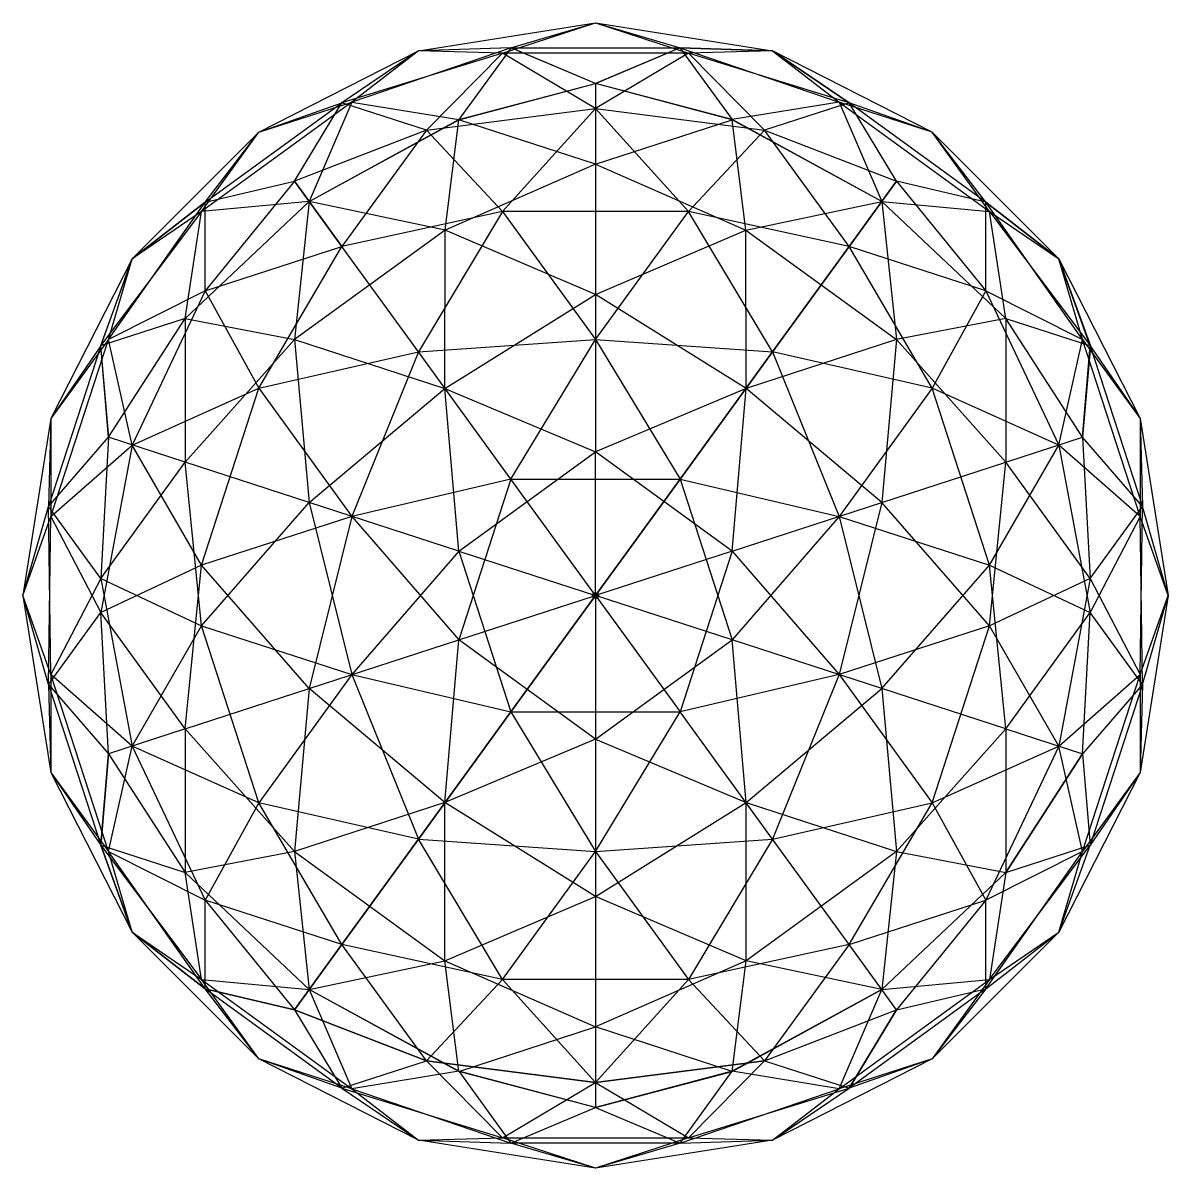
# Model space of a CAD drawing. Header units: millimetres. Extents: x -5795 to 8395, y -1000 to 10778.
# Drawn here: x -1000 to 1000, y -1000 to 1000 of the extents above; entities that cross this region are included whole.
import ezdxf

# ---------------------------------------------------------------- set-up
doc = ezdxf.new("R2010")
doc.units = ezdxf.units.MM
for name, color, linetype in [('A', 1, 'Continuous'), ('B', 5, 'Continuous'), ('C', 3, 'Continuous'), ('D', 2, 'Continuous'), ('E', 6, 'Continuous'), ('F', 7, 'Continuous')]:
    doc.layers.add(name, color=color, linetype=linetype)

# ---------------------------------------------------------------- blocks, each defined once
blk = doc.blocks.new('edra')
at = {"layer": 'A'}
for p, q in [((-147.6, -203.2, 967.9), (0, 0, 1000)), ((0, 0, 1000), (147.6, -203.2, 967.9)), ((-442.9, -609.5, 657.5), (-525.7, -723.6, 447.2)), ((525.7, -723.6, 447.2), (442.9, -609.5, 657.5)), ((-525.7, -723.6, 447.2), (-295.2, -812.7, 502.3)), ((295.2, -812.7, 502.3), (525.7, -723.6, 447.2))]:
    blk.add_line(p, q, dxfattribs=at)
at = {"layer": 'B'}
for p, q in [((-147.6, -203.2, 967.9), (147.6, -203.2, 967.9)), ((-295.2, -812.7, 502.3), (-442.9, -609.5, 657.5)), ((442.9, -609.5, 657.5), (295.2, -812.7, 502.3))]:
    blk.add_line(p, q, dxfattribs=at)
at = {"layer": 'C'}
for p, q in [((-147.6, -203.2, 967.9), (0, -447.2, 894.4)), ((0, -447.2, 894.4), (147.6, -203.2, 967.9)), ((-162.5, -670.8, 723.6), (-442.9, -609.5, 657.5)), ((442.9, -609.5, 657.5), (162.5, -670.8, 723.6)), ((-295.2, -812.7, 502.3), (-162.5, -670.8, 723.6)), ((162.5, -670.8, 723.6), (295.2, -812.7, 502.3))]:
    blk.add_line(p, q, dxfattribs=at)
at = {"layer": 'D'}
for p, q in [((-309, -425.3, 850.7), (0, -447.2, 894.4)), ((-162.5, -670.8, 723.6), (-309, -425.3, 850.7)), ((0, -447.2, 894.4), (309, -425.3, 850.7)), ((309, -425.3, 850.7), (162.5, -670.8, 723.6)), ((0, -850.7, 525.7), (-162.5, -670.8, 723.6)), ((162.5, -670.8, 723.6), (0, -850.7, 525.7))]:
    blk.add_line(p, q, dxfattribs=at)
at = {"layer": 'E'}
for p, q in [((-162.5, -670.8, 723.6), (0, -447.2, 894.4)), ((0, -447.2, 894.4), (162.5, -670.8, 723.6)), ((162.5, -670.8, 723.6), (-162.5, -670.8, 723.6))]:
    blk.add_line(p, q, dxfattribs=at)
at = {"layer": 'F'}
for p, q in [((-147.6, -203.2, 967.9), (-309, -425.3, 850.7)), ((309, -425.3, 850.7), (147.6, -203.2, 967.9)), ((-309, -425.3, 850.7), (-442.9, -609.5, 657.5)), ((442.9, -609.5, 657.5), (309, -425.3, 850.7)), ((-295.2, -812.7, 502.3), (0, -850.7, 525.7)), ((0, -850.7, 525.7), (295.2, -812.7, 502.3))]:
    blk.add_line(p, q, dxfattribs=at)

msp = doc.modelspace()

# ---------------------------------------------------------------- linework, layer by layer
msp.add_circle((0, 0), 5)

# ---------------------------------------------------------------- block references
at = {"xscale": -1}
for rotation in [216.0000000000003, 72.00000000000006]:
    msp.add_blockref('edra', (0, 0), dxfattribs=dict(at, rotation=rotation))
at = {"extrusion": (-0.525731, 0.723607, -0.447214), "xscale": -1, "rotation": 252.0000000000025}
msp.add_blockref('edra', (0, 0), dxfattribs=at)
for rotation in [144.0000000000003, 288.0000000000006]:
    msp.add_blockref('edra', (0, 0), dxfattribs=dict(rotation=rotation))
at = {"extrusion": (-0.850651, -0.276393, -0.447214)}
for rotation in [251.9999999999998, 36.00000000000009]:
    msp.add_blockref('edra', (0, 0), dxfattribs=dict(at, rotation=rotation))
at = {"extrusion": (-0.525731, 0.723607, -0.447214)}
for rotation in [180.0000000000022, 323.9999999999996]:
    msp.add_blockref('edra', (0, 0), dxfattribs=dict(at, rotation=rotation))
at = {"extrusion": (0.525731, 0.723607, -0.447214), "xscale": -1, "rotation": 179.9999999999999}
msp.add_blockref('edra', (0, 0), dxfattribs=at)
at = {"extrusion": (0.850651, -0.276393, -0.447214), "xscale": -1}
for rotation in [107.9999999999998, 323.9999999999995, 252.0000000000001]:
    msp.add_blockref('edra', (0, 0), dxfattribs=dict(at, rotation=rotation))
at = {"extrusion": (-0.850651, -0.276393, -0.447214), "xscale": -1}
for rotation in [323.9999999999999, 179.9999999999996, 108.0000000000002]:
    msp.add_blockref('edra', (0, 0), dxfattribs=dict(at, rotation=rotation))
at = {"extrusion": (0.850651, -0.276393, -0.447214)}
for rotation in [35.99999999999978, 180]:
    msp.add_blockref('edra', (0, 0), dxfattribs=dict(at, rotation=rotation))
at = {"extrusion": (0.525731, -0.723607, 0.447214), "rotation": 288}
msp.add_blockref('edra', (0, 0), dxfattribs=at)
msp.add_blockref('edra', (0, 0))

doc.saveas('drawing.dxf')
